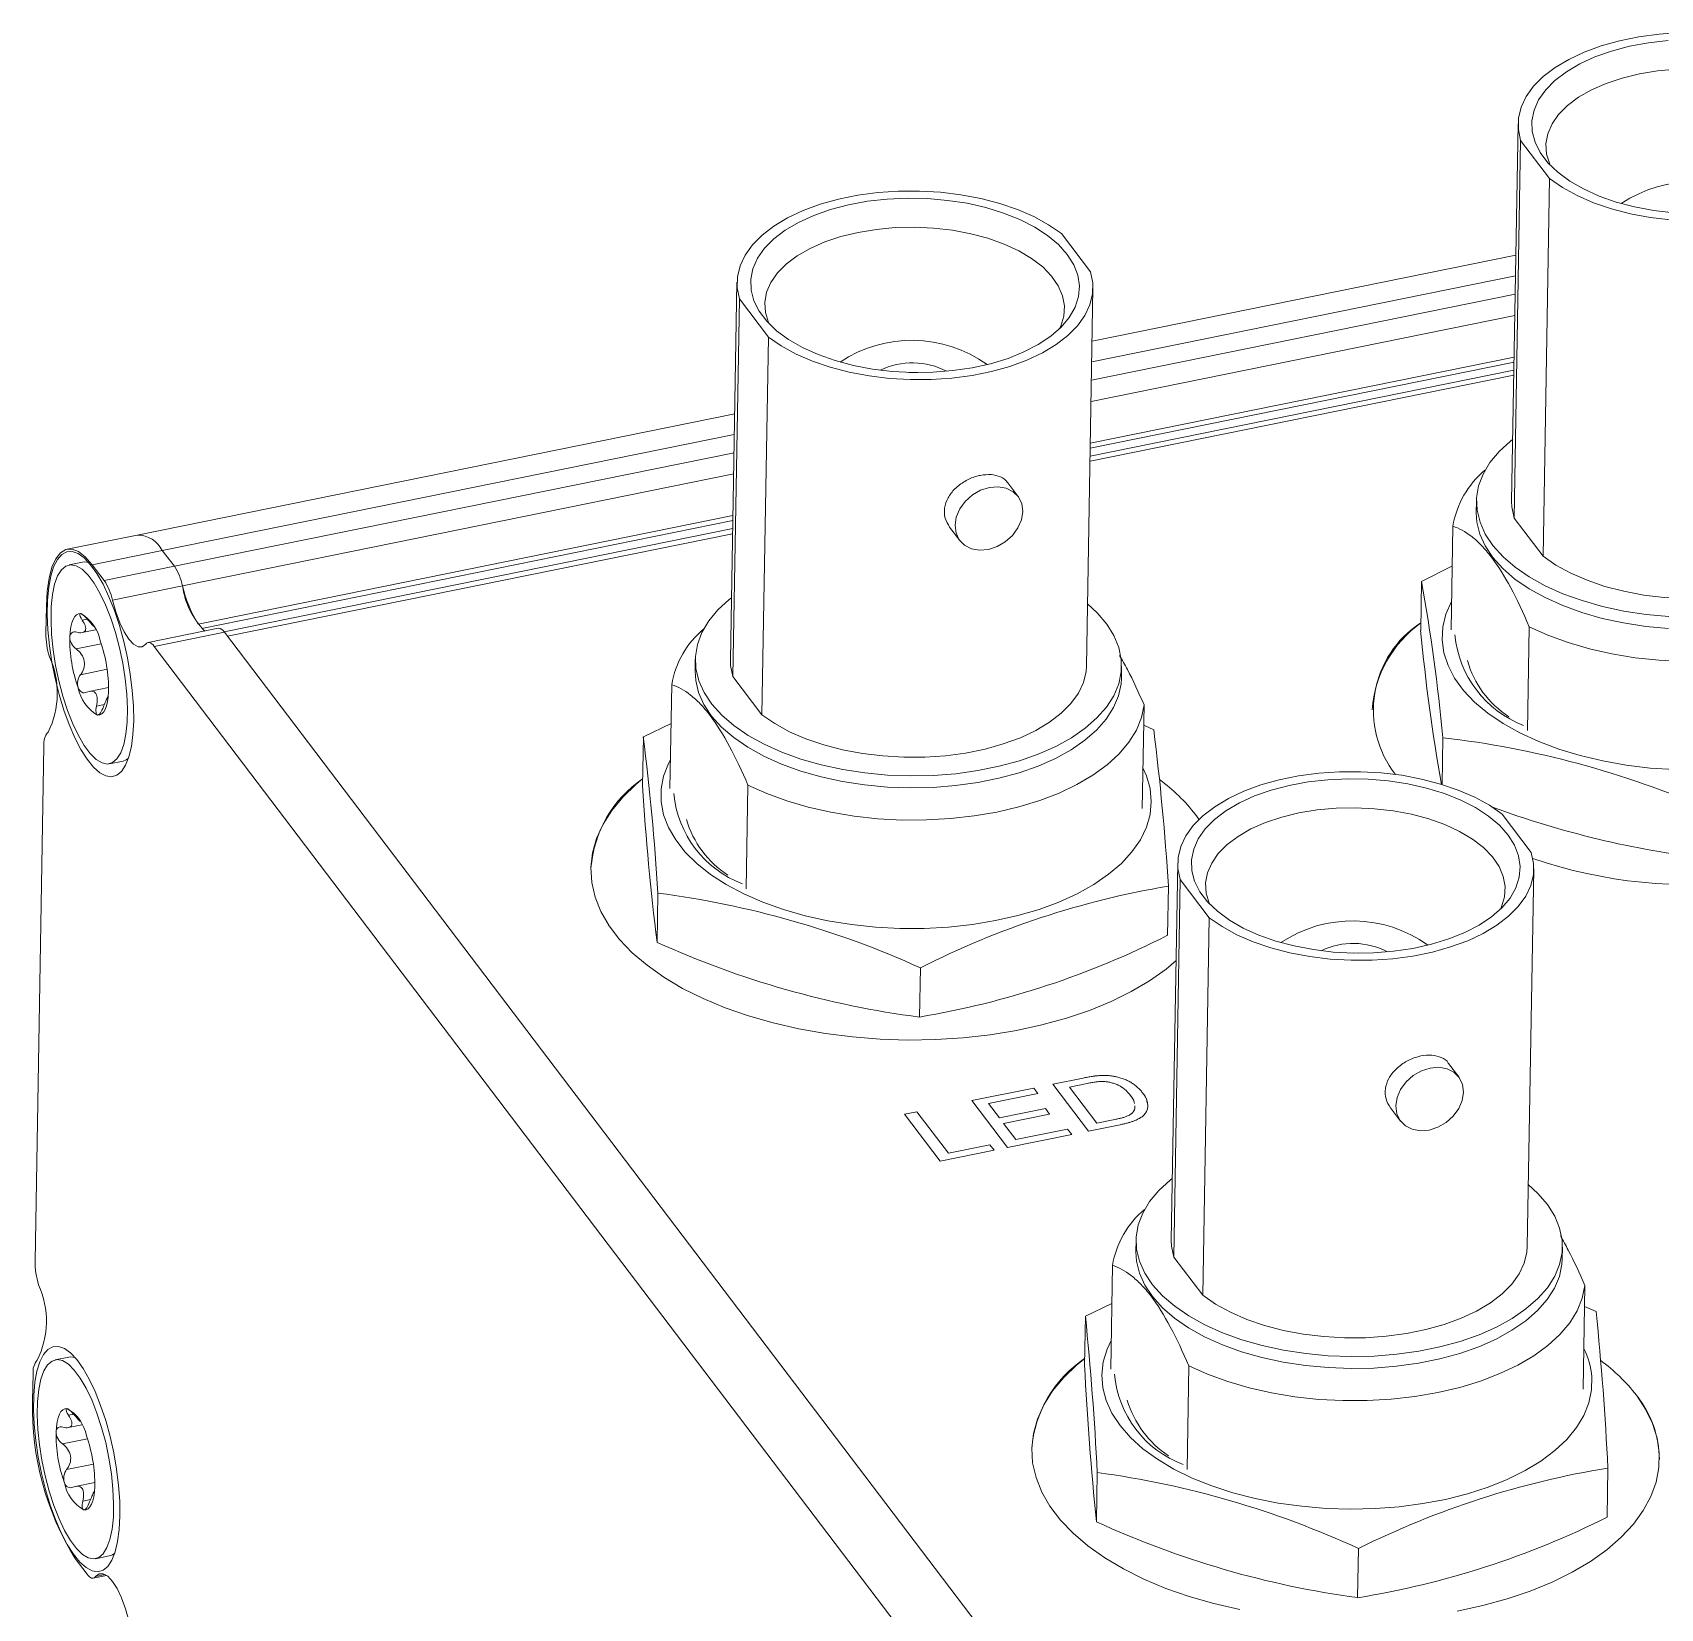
# Paper-space layout 'Sheet1' of a CAD drawing. Header units: millimetres. Extents: x 2 to 278, y 1 to 215.
# Drawn here: x 168.51 to 190.57, y 137.38 to 158.73 of the extents above; entities that cross this region are included whole.
import ezdxf

# ---------------------------------------------------------------- set-up
doc = ezdxf.new("R2010")
doc.units = ezdxf.units.MM

psp = doc.layouts.new('Sheet1')

# ---------------------------------------------------------------- linework, layer by layer
at = {"color": 7, "linetype": 'Continuous', "lineweight": 18}
for p, q in [((188.646, 157.497), (188.558, 152.381)), ((188.591, 152.155), (188.68, 157.271)), ((188.68, 157.271), (189.073, 156.754)), ((189.073, 156.754), (188.984, 151.638)), ((182.849, 155.491), (182.456, 156.009)), ((188.615, 155.715), (182.871, 154.549)), ((178.058, 155.349), (177.969, 150.233)), ((178.003, 150.008), (178.092, 155.124)), ((178.092, 155.124), (178.485, 154.606)), ((182.795, 150.15), (182.883, 155.266)), ((178.485, 154.606), (178.396, 149.49)), ((188.59, 154.268), (182.846, 153.103)), ((182.847, 153.17), (188.591, 154.335)), ((180.389, 154.128), (180.511, 154.126)), ((188.588, 154.158), (182.844, 152.993)), ((178.027, 153.567), (169.93, 151.925)), ((181.866, 152.449), (181.728, 152.631)), ((188.081, 152.389), (188.079, 152.227)), ((170.755, 150.718), (178.003, 152.188)), ((178.002, 152.12), (170.803, 150.66)), ((180.939, 152.032), (181.077, 151.85)), ((187.737, 150.639), (187.762, 152.045)), ((188.591, 152.155), (188.984, 151.638)), ((169.93, 151.925), (168.98, 151.732)), ((178, 152.011), (171.107, 150.613)), ((169.319, 151.523), (170.269, 151.716)), ((170.269, 151.716), (170.432, 151.501)), ((169.189, 151.558), (169.004, 151.52)), ((169.482, 151.308), (169.319, 151.523)), ((169.482, 151.308), (170.432, 151.501)), ((170.543, 151.237), (169.592, 151.044)), ((187.337, 151.296), (187.325, 150.63)), ((168.698, 150.963), (168.691, 150.595)), ((169.181, 150.603), (169.364, 150.64)), ((171.026, 150.661), (170.075, 150.468)), ((171.11, 150.609), (170.159, 150.416)), ((183.768, 133.943), (171.11, 150.609)), ((188.796, 150.683), (188.771, 149.277)), ((182.817, 133.751), (170.159, 150.416)), ((177.493, 150.242), (177.49, 150.08)), ((183.268, 149.98), (183.271, 150.142)), ((169.541, 149.859), (169.276, 149.806)), ((177.149, 148.492), (177.173, 149.897)), ((178.003, 150.008), (178.396, 149.49)), ((183.551, 148.219), (183.576, 149.624)), ((186.667, 149.559), (186.667, 149.558)), ((176.789, 149.191), (176.777, 148.525)), ((177.164, 149.371), (176.789, 149.191)), ((183.708, 149.287), (183.571, 149.347)), ((187.625, 149.179), (187.614, 148.545)), ((168.665, 149.069), (168.544, 142.087)), ((169.551, 148.825), (169.736, 148.863)), ((178.207, 148.536), (178.183, 147.13)), ((184.32, 148.073), (184.274, 148.137)), ((184.32, 148.073), (184.274, 148.137)), ((188.824, 147.625), (188.431, 148.143)), ((176.079, 147.411), (176.079, 147.411)), ((184.032, 147.483), (183.944, 142.367)), ((188.769, 142.284), (188.858, 147.4)), ((183.978, 142.142), (184.066, 147.257)), ((184.066, 147.257), (184.459, 146.74)), ((176.986, 147.072), (176.975, 146.406)), ((183.905, 147.168), (183.894, 146.501)), ((184.459, 146.74), (184.371, 141.624)), ((186.364, 146.262), (186.485, 146.26)), ((180.545, 146.06), (180.533, 145.394)), ((187.841, 144.583), (187.703, 144.765)), ((182.341, 144.485), (182.748, 144.567)), ((182.341, 144.485), (182.748, 144.567)), ((182.748, 144.567), (182.748, 144.567)), ((182.965, 144.601), (182.965, 144.601)), ((183.172, 144.59), (183.172, 144.59)), ((181.243, 144.262), (182.082, 144.432)), ((181.243, 144.262), (182.082, 144.432)), ((182.137, 144.359), (181.466, 144.223)), ((182.082, 144.432), (182.137, 144.359)), ((182.082, 144.432), (182.137, 144.359)), ((182.082, 144.432), (182.082, 144.432)), ((182.824, 143.849), (182.341, 144.485)), ((182.806, 144.494), (182.564, 144.446)), ((182.564, 144.446), (182.936, 143.956)), ((182.564, 144.445), (182.564, 144.446)), ((182.564, 144.445), (182.936, 143.956)), ((183.556, 144.368), (183.556, 144.368)), ((180.328, 144.077), (180.495, 144.111)), ((180.328, 144.077), (180.495, 144.111)), ((180.495, 144.111), (180.923, 143.548)), ((180.495, 144.111), (180.923, 143.548)), ((180.495, 144.111), (180.495, 144.111)), ((181.726, 143.626), (181.243, 144.262)), ((181.466, 144.223), (181.615, 144.027)), ((181.466, 144.223), (181.615, 144.027)), ((181.466, 144.223), (181.466, 144.223)), ((181.615, 144.027), (182.24, 144.154)), ((181.615, 144.027), (182.24, 144.154)), ((182.24, 144.154), (182.296, 144.08)), ((182.24, 144.154), (182.296, 144.08)), ((182.24, 144.154), (182.24, 144.154)), ((183.428, 144.108), (183.428, 144.108)), ((186.914, 144.166), (187.052, 143.984)), ((180.811, 143.44), (180.328, 144.077)), ((181.615, 144.027), (181.615, 144.027)), ((182.296, 144.08), (181.671, 143.954)), ((181.671, 143.954), (181.838, 143.733)), ((181.671, 143.953), (181.671, 143.954)), ((181.671, 143.953), (181.838, 143.733)), ((181.838, 143.733), (182.54, 143.876)), ((181.838, 143.733), (182.54, 143.876)), ((182.54, 143.876), (182.595, 143.802)), ((182.54, 143.876), (182.595, 143.802)), ((182.54, 143.876), (182.54, 143.876)), ((183.25, 143.935), (182.824, 143.849)), ((182.936, 143.956), (183.181, 144.006)), ((182.936, 143.956), (183.181, 144.006)), ((182.936, 143.956), (182.936, 143.956)), ((183.181, 144.006), (183.181, 144.006)), ((180.923, 143.548), (181.487, 143.662)), ((180.923, 143.548), (181.487, 143.662)), ((181.487, 143.662), (181.543, 143.589)), ((181.487, 143.662), (181.543, 143.589)), ((181.487, 143.662), (181.487, 143.662)), ((182.595, 143.802), (181.726, 143.626)), ((181.838, 143.733), (181.838, 143.733)), ((181.543, 143.589), (180.811, 143.44)), ((180.923, 143.548), (180.923, 143.548)), ((183.468, 142.375), (183.465, 142.214)), ((183.978, 142.142), (184.371, 141.624)), ((189.243, 142.114), (189.245, 142.275)), ((183.124, 140.625), (183.148, 142.031)), ((189.526, 140.353), (189.55, 141.758)), ((183.139, 141.512), (182.781, 141.343)), ((189.703, 141.403), (189.545, 141.473)), ((182.781, 141.343), (182.769, 140.677)), ((169.003, 140.788), (168.818, 140.75)), ((168.518, 140.561), (168.511, 140.193)), ((184.182, 140.669), (184.158, 139.264)), ((168.995, 139.832), (169.178, 139.87)), ((182.053, 139.545), (182.053, 139.545)), ((189.863, 139.284), (189.851, 138.618)), ((190.561, 139.398), (190.561, 139.398)), ((169.355, 139.089), (169.089, 139.036)), ((182.941, 139.223), (182.929, 138.557)), ((186.482, 138.194), (186.47, 137.528)), ((169.086, 138.06), (169.249, 137.845)), ((169.364, 138.055), (169.55, 138.093)), ((169.333, 137.793), (169.513, 137.83))]:
    psp.add_line(p, q, dxfattribs=at)
at = {"color": 8, "linetype": 'Continuous', "lineweight": 18}
for p, q in [((182.866, 154.27), (188.611, 155.435)), ((182.862, 154.021), (188.606, 155.186)), ((188.601, 154.899), (182.857, 153.734)), ((188.587, 154.089), (182.843, 152.924)), ((170.269, 151.716), (178.022, 153.288)), ((170.432, 151.501), (178.018, 153.039)), ((178.013, 152.752), (170.543, 151.237)), ((177.999, 151.942), (171.152, 150.553)), ((169.254, 150.784), (169.184, 150.77)), ((169.44, 150.451), (169.101, 150.382)), ((169.521, 150.106), (169.159, 150.032)), ((169.483, 149.629), (169.377, 149.607)), ((169.068, 140.014), (168.998, 139.999)), ((169.254, 139.68), (168.914, 139.611)), ((169.335, 139.336), (168.972, 139.262)), ((169.297, 138.859), (169.191, 138.837)), ((169.363, 137.813), (169.496, 137.84))]:
    psp.add_line(p, q, dxfattribs=at)
at = {"color": 7, "linetype": 'Continuous', "lineweight": 18, "flags": 128}
for points in [[(188.68, 157.271), (188.649, 157.421), (188.652, 157.571), (188.687, 157.72), (188.756, 157.865), (188.856, 158.004), (188.987, 158.136), (189.146, 158.258), (189.332, 158.369), (189.542, 158.468), (189.772, 158.552), (190.021, 158.622), (190.284, 158.675), (190.557, 158.711), (190.838, 158.731), (191.121, 158.732), (191.404, 158.716), (191.682, 158.682), (191.951, 158.632), (192.208, 158.565), (192.449, 158.482), (192.671, 158.386), (192.87, 158.277), (193.045, 158.156)], [(190.681, 158.623), (190.414, 158.593), (190.157, 158.546), (189.913, 158.482), (189.687, 158.402), (189.482, 158.309), (189.3, 158.202), (189.145, 158.084), (189.019, 157.956), (188.924, 157.821), (188.862, 157.68), (188.832, 157.536), (188.837, 157.391), (188.875, 157.246), (188.946, 157.105), (189.05, 156.969), (189.183, 156.84), (189.346, 156.721), (189.534, 156.613), (189.745, 156.517), (189.976, 156.436), (190.224, 156.37), (190.484, 156.321), (190.753, 156.289)], [(193.02, 156.869), (193.035, 156.903), (193.076, 157.038), (193.084, 157.176), (193.059, 157.314), (193.001, 157.449), (192.911, 157.58), (192.79, 157.703), (192.641, 157.818), (192.466, 157.922), (192.267, 158.014), (192.049, 158.092), (191.814, 158.155), (191.567, 158.201), (191.311, 158.23), (191.051, 158.242), (190.792, 158.236), (190.536, 158.213), (190.289, 158.173)], [(190.289, 158.173), (190.055, 158.115), (189.837, 158.043), (189.639, 157.956), (189.464, 157.856), (189.315, 157.744), (189.195, 157.623), (189.105, 157.495), (189.048, 157.361), (189.023, 157.224), (189.032, 157.086), (189.074, 156.95), (189.079, 156.937)], [(193.438, 157.639), (193.469, 157.489), (193.466, 157.339), (193.43, 157.19), (193.362, 157.045), (193.262, 156.906), (193.131, 156.774), (192.971, 156.652), (192.786, 156.54), (192.576, 156.442), (192.345, 156.357), (192.097, 156.288), (191.834, 156.235), (191.56, 156.198), (191.28, 156.179), (190.997, 156.178), (190.714, 156.194), (190.436, 156.228), (190.167, 156.278), (189.91, 156.345), (189.669, 156.427), (189.447, 156.524), (189.247, 156.633), (189.073, 156.754)], [(178.092, 155.124), (178.061, 155.273), (178.063, 155.424), (178.099, 155.572), (178.167, 155.717), (178.268, 155.857), (178.399, 155.988), (178.558, 156.111), (178.744, 156.222), (178.953, 156.32), (179.184, 156.405), (179.433, 156.474), (179.695, 156.528), (179.969, 156.564), (180.249, 156.583), (180.533, 156.585), (180.815, 156.568), (181.093, 156.535), (181.363, 156.484), (181.619, 156.417), (181.86, 156.335), (182.082, 156.239), (182.282, 156.129), (182.456, 156.009)], [(182.535, 155.726), (182.417, 155.859), (182.268, 155.983), (182.093, 156.097), (181.893, 156.199), (181.671, 156.287), (181.431, 156.361), (181.177, 156.419), (180.912, 156.459), (180.64, 156.483), (180.366, 156.488), (180.093, 156.476), (179.826, 156.446), (179.569, 156.398), (179.325, 156.335), (179.099, 156.255), (178.893, 156.161), (178.712, 156.055), (178.557, 155.936), (178.431, 155.809), (178.336, 155.674), (178.273, 155.533), (178.244, 155.389), (178.249, 155.243), (178.287, 155.099), (178.358, 154.957), (178.461, 154.822), (178.595, 154.693), (178.757, 154.574), (178.945, 154.465), (179.157, 154.37), (179.388, 154.289), (179.635, 154.223), (179.896, 154.174), (180.165, 154.142), (180.438, 154.127), (180.712, 154.131), (180.983, 154.152), (181.245, 154.191), (181.496, 154.246), (181.732, 154.318), (181.948, 154.405), (182.142, 154.505), (182.31, 154.618), (182.451, 154.741), (182.561, 154.873), (182.64, 155.011), (182.686, 155.154), (182.699, 155.299), (182.677, 155.444), (182.623, 155.587), (182.535, 155.726)], [(179.701, 156.025), (179.466, 155.968), (179.248, 155.895), (179.05, 155.808), (178.875, 155.708), (178.727, 155.597), (178.607, 155.476), (178.517, 155.348), (178.459, 155.214), (178.435, 155.077), (178.443, 154.939), (178.485, 154.802), (178.491, 154.79)], [(182.431, 154.722), (182.447, 154.755), (182.488, 154.891), (182.496, 155.029), (182.471, 155.166), (182.413, 155.302), (182.322, 155.432), (182.202, 155.556), (182.052, 155.671), (181.877, 155.775), (181.679, 155.867), (181.46, 155.945), (181.226, 156.007), (180.978, 156.054), (180.723, 156.083), (180.463, 156.095), (180.203, 156.089), (179.948, 156.066), (179.701, 156.025)], [(182.849, 155.491), (182.88, 155.342), (182.878, 155.191), (182.842, 155.043), (182.774, 154.898), (182.673, 154.758), (182.542, 154.627), (182.383, 154.504), (182.197, 154.393), (181.988, 154.295), (181.757, 154.21), (181.508, 154.141), (181.246, 154.087), (180.972, 154.051), (180.692, 154.032), (180.408, 154.03), (180.126, 154.047), (179.848, 154.08), (179.579, 154.131), (179.322, 154.198), (179.081, 154.28), (178.859, 154.376), (178.659, 154.486), (178.485, 154.606)], [(190.687, 150.819), (190.38, 150.848), (190.079, 150.894), (189.789, 150.957), (189.513, 151.036), (189.253, 151.129), (189.014, 151.237), (188.797, 151.358), (188.605, 151.49), (188.441, 151.631), (188.305, 151.781), (188.201, 151.938), (188.129, 152.099), (188.089, 152.262), (188.083, 152.427), (188.11, 152.591), (188.171, 152.751), (188.263, 152.907), (188.387, 153.057), (188.541, 153.198), (188.572, 153.222)], [(181.479, 152.57), (181.598, 152.579), (181.707, 152.56), (181.801, 152.512), (181.873, 152.44), (181.917, 152.348), (181.931, 152.243), (181.913, 152.131), (181.866, 152.02), (181.791, 151.918), (181.695, 151.832), (181.584, 151.768), (181.465, 151.73), (181.346, 151.72), (181.236, 151.739), (181.142, 151.787), (181.071, 151.859), (181.027, 151.951), (181.013, 152.057), (181.03, 152.168), (181.078, 152.279), (181.152, 152.381), (181.249, 152.467), (181.36, 152.531), (181.479, 152.57)], [(188.558, 152.381), (188.561, 152.305), (188.591, 152.155)], [(188.984, 151.638), (189.159, 151.517), (189.358, 151.408), (189.58, 151.311), (189.821, 151.229), (190.078, 151.162), (190.348, 151.112), (190.625, 151.078), (190.908, 151.062), (191.192, 151.063), (191.472, 151.082), (191.745, 151.119), (192.008, 151.172), (192.257, 151.241), (192.487, 151.326), (192.697, 151.425), (192.883, 151.536), (193.042, 151.658), (193.173, 151.79), (193.273, 151.929), (193.342, 152.074), (193.378, 152.223), (193.383, 152.297)], [(190.684, 150.658), (190.377, 150.686), (190.076, 150.733), (189.786, 150.795), (189.51, 150.874), (189.251, 150.968), (189.011, 151.076), (188.794, 151.196), (188.602, 151.328), (188.438, 151.47), (188.303, 151.62), (188.198, 151.776), (188.126, 151.937), (188.086, 152.101), (188.079, 152.227)], [(169.319, 151.523), (169.225, 151.629), (169.133, 151.7), (169.045, 151.733), (168.963, 151.728), (168.889, 151.685), (168.826, 151.604), (168.773, 151.489), (168.734, 151.341), (168.709, 151.164), (168.698, 150.963)], [(169.881, 149.406), (169.871, 149.222), (169.849, 149.058), (169.816, 148.918), (169.771, 148.806), (169.716, 148.722), (169.652, 148.669), (169.581, 148.649), (169.503, 148.661), (169.421, 148.705), (169.337, 148.781), (169.251, 148.886), (169.166, 149.019), (169.085, 149.177), (169.007, 149.356), (168.936, 149.552), (168.872, 149.762), (168.818, 149.98), (168.773, 150.203), (168.74, 150.425), (168.719, 150.642), (168.71, 150.849), (168.713, 151.042), (168.729, 151.216), (168.757, 151.368), (168.796, 151.494), (168.846, 151.593), (168.905, 151.661), (168.973, 151.698), (169.048, 151.702), (169.128, 151.674), (169.211, 151.614), (169.297, 151.523), (169.382, 151.404), (169.465, 151.258), (169.545, 151.089), (169.62, 150.901), (169.687, 150.697), (169.747, 150.483), (169.796, 150.262), (169.835, 150.038), (169.862, 149.818), (169.878, 149.606), (169.881, 149.406)], [(194.164, 151.772), (194.129, 151.599), (194.06, 151.43), (193.959, 151.265), (193.826, 151.108), (193.663, 150.958), (193.472, 150.819), (193.254, 150.691), (193.013, 150.576), (192.749, 150.475), (192.467, 150.389), (192.17, 150.319), (191.859, 150.266), (191.539, 150.23), (191.213, 150.211), (190.885, 150.211), (190.557, 150.228), (190.234, 150.263), (189.918, 150.315), (189.613, 150.384), (189.322, 150.469), (189.049, 150.569), (188.796, 150.683)], [(168.85, 151.37), (168.809, 151.257), (168.78, 151.118), (168.764, 150.955), (168.76, 150.774), (168.768, 150.577), (168.79, 150.37), (168.823, 150.159), (168.867, 149.948), (168.922, 149.742), (168.985, 149.547), (169.056, 149.368), (169.132, 149.208), (169.211, 149.072), (169.292, 148.963), (169.373, 148.884), (169.452, 148.837), (169.526, 148.822), (169.594, 148.841), (169.654, 148.893), (169.705, 148.976), (169.745, 149.088), (169.774, 149.228), (169.791, 149.39), (169.795, 149.572), (169.786, 149.769), (169.765, 149.975), (169.732, 150.187), (169.687, 150.398), (169.633, 150.603), (169.57, 150.798), (169.499, 150.978), (169.423, 151.137), (169.344, 151.273), (169.262, 151.382), (169.182, 151.461), (169.103, 151.509), (169.029, 151.523), (168.961, 151.504), (168.901, 151.453), (168.85, 151.37)], [(169.272, 151.552), (169.214, 151.561), (169.189, 151.558)], [(187.752, 151.502), (187.749, 151.501), (187.337, 151.296)], [(169.592, 151.044), (169.637, 150.884), (169.691, 150.737), (169.751, 150.611), (169.814, 150.512), (169.878, 150.444), (169.94, 150.409), (169.996, 150.411), (170.045, 150.448)], [(182.809, 150.992), (182.94, 150.871), (183.07, 150.719), (183.168, 150.562), (183.234, 150.4), (183.267, 150.236), (183.267, 150.072), (183.233, 149.908), (183.166, 149.748), (183.067, 149.594), (182.937, 149.446), (182.778, 149.306), (182.59, 149.177), (182.378, 149.06), (182.142, 148.956), (181.885, 148.866), (181.612, 148.791), (181.324, 148.733), (181.025, 148.691), (180.719, 148.667), (180.409, 148.661), (180.098, 148.672), (179.791, 148.701), (179.491, 148.747), (179.201, 148.809), (178.925, 148.888), (178.665, 148.982), (178.426, 149.09), (178.209, 149.21), (178.017, 149.342), (177.852, 149.484), (177.717, 149.634), (177.613, 149.79), (177.54, 149.951), (177.501, 150.115), (177.495, 150.28), (177.522, 150.443), (177.582, 150.604), (177.675, 150.76), (177.799, 150.909), (177.953, 151.051), (177.984, 151.075)], [(187.744, 151.028), (187.742, 151.024), (187.667, 150.854), (187.625, 150.68), (187.616, 150.505), (187.64, 150.329), (187.696, 150.156), (187.785, 149.986), (187.906, 149.82), (188.056, 149.662), (188.235, 149.512), (188.441, 149.372), (188.671, 149.243), (188.925, 149.127), (189.198, 149.024), (189.488, 148.936), (189.793, 148.864), (190.11, 148.808), (190.434, 148.768), (190.764, 148.746)], [(169.163, 150.86), (169.133, 150.858), (169.106, 150.844), (169.081, 150.819), (169.06, 150.782), (169.042, 150.735), (169.029, 150.679), (169.019, 150.614), (169.014, 150.541)], [(170.159, 150.416), (170.143, 150.435), (170.127, 150.45), (170.112, 150.461), (170.097, 150.467), (170.082, 150.469), (170.069, 150.466), (170.056, 150.459), (170.045, 150.448)], [(183.268, 149.98), (183.264, 149.91), (183.23, 149.747), (183.163, 149.587), (183.064, 149.432), (182.934, 149.284), (182.775, 149.145), (182.588, 149.016), (182.375, 148.898), (182.139, 148.794), (181.883, 148.704), (181.609, 148.63), (181.321, 148.571), (181.022, 148.53), (180.716, 148.506), (180.406, 148.499), (180.096, 148.51), (179.788, 148.539), (179.488, 148.585), (179.198, 148.648), (178.922, 148.727), (178.662, 148.82), (178.423, 148.928), (178.206, 149.049), (178.014, 149.181), (177.849, 149.322), (177.714, 149.472), (177.61, 149.629), (177.538, 149.79), (177.498, 149.953), (177.49, 150.08)], [(177.969, 150.233), (177.972, 150.157), (178.003, 150.008)], [(178.396, 149.49), (178.571, 149.37), (178.77, 149.26), (178.992, 149.164), (179.233, 149.082), (179.49, 149.015), (179.759, 148.964), (180.037, 148.931), (180.32, 148.914), (180.603, 148.916), (180.884, 148.935), (181.157, 148.971), (181.42, 149.025), (181.668, 149.094), (181.899, 149.179), (182.109, 149.277), (182.295, 149.389), (182.454, 149.511), (182.585, 149.643), (182.685, 149.782), (182.754, 149.927), (182.789, 150.076), (182.795, 150.15)], [(169.392, 149.486), (169.422, 149.488), (169.449, 149.502), (169.474, 149.527), (169.495, 149.563), (169.513, 149.61), (169.526, 149.667), (169.535, 149.732), (169.54, 149.804)], [(183.576, 149.624), (183.54, 149.452), (183.472, 149.282), (183.37, 149.118), (183.237, 148.96), (183.075, 148.811), (182.883, 148.672), (182.666, 148.544), (182.424, 148.429), (182.161, 148.328), (181.879, 148.242), (181.581, 148.172), (181.271, 148.119), (180.951, 148.082), (180.625, 148.064), (180.297, 148.063), (179.969, 148.081), (179.645, 148.116), (179.33, 148.168), (179.025, 148.237), (178.734, 148.322), (178.461, 148.422), (178.207, 148.536)], [(169.736, 148.863), (169.779, 148.879), (169.81, 148.9)], [(177.156, 148.881), (177.13, 148.831), (177.064, 148.659), (177.031, 148.485), (177.031, 148.31), (177.064, 148.134), (177.129, 147.962), (177.227, 147.793), (177.355, 147.629), (177.514, 147.473), (177.7, 147.326), (177.913, 147.188), (178.15, 147.063), (178.409, 146.95), (178.687, 146.851), (178.982, 146.767), (179.29, 146.699), (179.609, 146.648), (179.936, 146.613), (180.266, 146.596), (180.597, 146.596), (180.926, 146.614), (181.249, 146.649), (181.563, 146.701), (181.865, 146.769), (182.152, 146.853), (182.421, 146.952), (182.67, 147.065), (182.895, 147.191), (183.095, 147.328), (183.268, 147.476), (183.412, 147.632), (183.526, 147.796), (183.607, 147.965), (183.657, 148.138), (183.674, 148.313), (183.657, 148.489), (183.608, 148.663), (183.561, 148.77)], [(184.066, 147.257), (184.035, 147.407), (184.038, 147.557), (184.074, 147.706), (184.142, 147.851), (184.242, 147.99), (184.373, 148.122), (184.533, 148.244), (184.718, 148.356), (184.928, 148.454), (185.159, 148.539), (185.407, 148.608), (185.67, 148.662), (185.943, 148.698), (186.224, 148.717), (186.507, 148.718), (186.79, 148.702), (187.068, 148.669), (187.337, 148.618), (187.594, 148.551), (187.835, 148.469), (188.057, 148.372), (188.256, 148.263), (188.431, 148.143)], [(176.779, 148.621), (176.691, 148.548), (176.511, 148.375), (176.361, 148.194), (176.242, 148.007), (176.155, 147.814), (176.1, 147.617), (176.079, 147.418), (176.091, 147.219), (176.136, 147.02), (176.214, 146.824), (176.324, 146.632), (176.466, 146.446), (176.638, 146.266), (176.839, 146.095), (177.067, 145.934), (177.321, 145.783), (177.598, 145.645), (177.897, 145.52), (178.214, 145.409), (178.549, 145.314), (178.897, 145.234), (179.257, 145.17), (179.625, 145.124), (179.998, 145.095), (180.374, 145.083), (180.75, 145.089), (181.123, 145.113), (181.489, 145.154), (181.846, 145.212), (182.192, 145.287), (182.523, 145.378), (182.836, 145.484), (183.13, 145.605), (183.403, 145.739), (183.651, 145.886), (183.873, 146.044), (184.01, 146.158)], [(188.51, 147.86), (188.391, 147.993), (188.243, 148.117), (188.067, 148.231), (187.867, 148.333), (187.646, 148.421), (187.406, 148.495), (187.151, 148.552), (186.886, 148.593), (186.615, 148.617), (186.34, 148.622), (186.067, 148.61), (185.8, 148.58), (185.543, 148.532), (185.299, 148.468), (185.073, 148.389), (184.868, 148.295), (184.686, 148.188), (184.531, 148.07), (184.406, 147.943), (184.311, 147.807), (184.248, 147.667), (184.219, 147.522), (184.223, 147.377), (184.261, 147.233), (184.333, 147.091), (184.436, 146.955), (184.57, 146.827), (184.732, 146.707), (184.92, 146.599), (185.131, 146.504), (185.362, 146.423), (185.61, 146.357), (185.87, 146.308), (186.139, 146.275), (186.413, 146.261), (186.687, 146.264), (186.957, 146.286), (187.22, 146.324), (187.471, 146.38), (187.706, 146.452), (187.922, 146.539), (188.116, 146.639), (188.285, 146.752), (188.425, 146.875), (188.536, 147.007), (188.615, 147.145), (188.661, 147.288), (188.673, 147.433), (188.652, 147.578), (188.597, 147.721), (188.51, 147.86)], [(185.675, 148.159), (185.441, 148.102), (185.223, 148.029), (185.025, 147.942), (184.85, 147.842), (184.701, 147.731), (184.581, 147.61), (184.492, 147.481), (184.434, 147.348), (184.409, 147.211), (184.418, 147.073), (184.46, 146.936), (184.465, 146.924)], [(188.406, 146.856), (188.421, 146.889), (188.463, 147.025), (188.471, 147.163), (188.445, 147.3), (188.387, 147.435), (188.297, 147.566), (188.176, 147.69), (188.027, 147.805), (187.852, 147.909), (187.653, 148.001), (187.435, 148.078), (187.2, 148.141), (186.953, 148.187), (186.697, 148.217), (186.438, 148.229), (186.178, 148.223), (185.922, 148.2), (185.675, 148.159)], [(188.824, 147.625), (188.855, 147.475), (188.852, 147.325), (188.817, 147.177), (188.748, 147.032), (188.648, 146.892), (188.517, 146.76), (188.358, 146.638), (188.172, 146.527), (187.962, 146.428), (187.731, 146.344), (187.483, 146.274), (187.22, 146.221), (186.947, 146.185), (186.666, 146.166), (186.383, 146.164), (186.1, 146.18), (185.822, 146.214), (185.553, 146.265), (185.296, 146.331), (185.055, 146.414), (184.833, 146.51), (184.634, 146.619), (184.459, 146.74)], [(187.454, 144.703), (187.572, 144.713), (187.682, 144.694), (187.776, 144.646), (187.847, 144.574), (187.891, 144.482), (187.905, 144.376), (187.888, 144.265), (187.84, 144.154), (187.766, 144.052), (187.669, 143.966), (187.558, 143.902), (187.439, 143.863), (187.321, 143.854), (187.211, 143.873), (187.117, 143.921), (187.045, 143.993), (187.001, 144.085), (186.988, 144.19), (187.005, 144.302), (187.053, 144.413), (187.127, 144.515), (187.223, 144.601), (187.335, 144.665), (187.454, 144.703)], [(188.784, 143.125), (188.915, 143.005), (189.044, 142.853), (189.143, 142.696), (189.208, 142.534), (189.241, 142.37), (189.241, 142.205), (189.207, 142.042), (189.141, 141.882), (189.042, 141.727), (188.912, 141.579), (188.752, 141.44), (188.565, 141.311), (188.352, 141.194), (188.116, 141.09), (187.86, 141), (187.586, 140.925), (187.298, 140.867), (187, 140.825), (186.693, 140.801), (186.383, 140.795), (186.073, 140.806), (185.766, 140.834), (185.465, 140.88), (185.175, 140.943), (184.899, 141.022), (184.64, 141.116), (184.4, 141.224), (184.183, 141.344), (183.991, 141.476), (183.827, 141.618), (183.692, 141.768), (183.587, 141.924), (183.515, 142.085), (183.475, 142.249), (183.469, 142.413), (183.497, 142.577), (183.557, 142.738), (183.65, 142.894), (183.774, 143.043), (183.928, 143.184), (183.958, 143.209)], [(183.944, 142.367), (183.947, 142.291), (183.978, 142.142)], [(189.243, 142.114), (189.238, 142.044), (189.205, 141.881), (189.138, 141.721), (189.039, 141.566), (188.909, 141.418), (188.749, 141.279), (188.562, 141.15), (188.349, 141.032), (188.113, 140.928), (187.857, 140.838), (187.583, 140.764), (187.296, 140.705), (186.997, 140.664), (186.691, 140.639), (186.381, 140.633), (186.07, 140.644), (185.763, 140.673), (185.463, 140.719), (185.173, 140.782), (184.896, 140.86), (184.637, 140.954), (184.397, 141.062), (184.18, 141.183), (183.988, 141.314), (183.824, 141.456), (183.689, 141.606), (183.584, 141.762), (183.512, 141.923), (183.473, 142.087), (183.465, 142.214)], [(184.371, 141.624), (184.545, 141.504), (184.745, 141.394), (184.967, 141.298), (185.208, 141.216), (185.465, 141.149), (185.734, 141.098), (186.012, 141.065), (186.294, 141.048), (186.578, 141.05), (186.858, 141.069), (187.132, 141.105), (187.394, 141.159), (187.643, 141.228), (187.874, 141.313), (188.083, 141.411), (188.269, 141.522), (188.429, 141.645), (188.559, 141.776), (188.66, 141.916), (188.728, 142.061), (188.764, 142.209), (188.769, 142.284)], [(189.55, 141.758), (189.515, 141.586), (189.446, 141.416), (189.345, 141.252), (189.212, 141.094), (189.049, 140.945), (188.858, 140.806), (188.64, 140.678), (188.399, 140.563), (188.136, 140.462), (187.854, 140.376), (187.556, 140.306), (187.246, 140.252), (186.926, 140.216), (186.6, 140.198), (186.271, 140.197), (185.943, 140.214), (185.62, 140.249), (185.304, 140.302), (184.999, 140.37), (184.709, 140.455), (184.435, 140.555), (184.182, 140.669)], [(183.13, 141.014), (183.074, 140.895), (183.021, 140.723), (183.001, 140.548), (183.015, 140.372), (183.061, 140.198), (183.139, 140.026), (183.25, 139.859), (183.391, 139.699), (183.561, 139.546), (183.758, 139.402), (183.981, 139.27), (184.227, 139.149), (184.494, 139.042), (184.78, 138.949), (185.08, 138.872), (185.393, 138.81), (185.715, 138.766), (186.044, 138.738), (186.375, 138.728), (186.706, 138.735), (187.032, 138.76), (187.352, 138.802), (187.662, 138.86), (187.958, 138.935), (188.238, 139.025), (188.499, 139.13), (188.739, 139.249), (188.954, 139.379), (189.143, 139.521), (189.305, 139.672), (189.436, 139.832), (189.537, 139.998), (189.606, 140.169), (189.642, 140.343), (189.646, 140.518), (189.646, 140.518)], [(169.694, 138.635), (169.685, 138.452), (169.663, 138.288), (169.629, 138.148), (169.585, 138.035), (169.53, 137.952), (169.466, 137.899), (169.394, 137.879), (169.317, 137.891), (169.235, 137.935), (169.15, 138.011), (169.065, 138.116), (168.98, 138.249), (168.898, 138.407), (168.821, 138.585), (168.75, 138.782), (168.686, 138.992), (168.631, 139.21), (168.587, 139.433), (168.554, 139.655), (168.532, 139.872), (168.523, 140.079), (168.527, 140.271), (168.542, 140.446), (168.57, 140.598), (168.609, 140.724), (168.659, 140.823), (168.719, 140.891), (168.787, 140.928), (168.861, 140.932), (168.941, 140.904), (169.025, 140.844), (169.11, 140.753), (169.196, 140.633), (169.279, 140.488), (169.359, 140.319), (169.433, 140.131), (169.501, 139.927), (169.56, 139.713), (169.61, 139.491), (169.649, 139.268), (169.676, 139.048), (169.691, 138.836), (169.694, 138.635)], [(169.085, 140.782), (169.028, 140.791), (169.003, 140.788)], [(168.663, 140.6), (168.623, 140.487), (168.594, 140.348), (168.577, 140.185), (168.573, 140.004), (168.582, 139.807), (168.603, 139.6), (168.637, 139.389), (168.681, 139.178), (168.735, 138.972), (168.799, 138.777), (168.869, 138.598), (168.945, 138.438), (169.025, 138.302), (169.106, 138.193), (169.187, 138.114), (169.265, 138.067), (169.339, 138.052), (169.407, 138.071), (169.468, 138.123), (169.519, 138.206), (169.559, 138.318), (169.588, 138.458), (169.605, 138.62), (169.609, 138.802), (169.6, 138.998), (169.579, 139.205), (169.545, 139.416), (169.501, 139.628), (169.446, 139.833), (169.383, 140.028), (169.313, 140.208), (169.237, 140.367), (169.157, 140.503), (169.076, 140.612), (168.995, 140.691), (168.917, 140.739), (168.843, 140.753), (168.775, 140.734), (168.714, 140.683), (168.663, 140.6)], [(182.771, 140.768), (182.666, 140.682), (182.486, 140.509), (182.335, 140.328), (182.216, 140.14), (182.129, 139.948), (182.075, 139.751), (182.053, 139.552), (182.065, 139.353), (182.111, 139.154), (182.189, 138.958), (182.299, 138.766), (182.441, 138.58), (182.613, 138.4), (182.813, 138.229), (183.042, 138.068), (183.295, 137.917), (183.573, 137.779), (183.871, 137.654), (184.189, 137.543), (184.523, 137.447), (184.872, 137.367)], [(187.821, 137.346), (188.166, 137.421), (188.497, 137.512), (188.811, 137.618), (189.105, 137.739), (189.377, 137.873), (189.626, 138.02), (189.848, 138.178), (190.042, 138.346), (190.208, 138.523), (190.342, 138.708), (190.446, 138.898), (190.516, 139.093), (190.554, 139.291), (190.559, 139.49), (190.53, 139.69), (190.469, 139.887), (190.374, 140.081), (190.248, 140.271), (190.248, 140.271)], [(168.977, 140.09), (168.947, 140.088), (168.919, 140.074), (168.895, 140.048), (168.873, 140.012), (168.856, 139.965), (168.842, 139.909), (168.833, 139.844), (168.828, 139.771)], [(169.205, 138.716), (169.235, 138.718), (169.263, 138.732), (169.287, 138.757), (169.309, 138.793), (169.326, 138.84), (169.34, 138.896), (169.349, 138.962), (169.354, 139.034)], [(169.55, 138.093), (169.593, 138.109), (169.623, 138.13)], [(169.249, 137.845), (169.265, 137.826), (169.28, 137.811), (169.296, 137.801), (169.311, 137.794), (169.325, 137.792), (169.339, 137.795), (169.352, 137.802), (169.363, 137.813)], [(169.816, 137.217), (169.771, 137.378), (169.717, 137.524), (169.657, 137.65), (169.593, 137.749), (169.529, 137.818), (169.468, 137.852), (169.411, 137.851), (169.363, 137.813)]]:
    psp.add_lwpolyline(points, dxfattribs=at)
at = {"color": 7, "linetype": 'Continuous', "lineweight": 18}
for centre, radius, start, end in [((191.016, 154.961), 1.75, 54.2858, 123.7312), ((180.427, 152.813), 1.75, 54.2858, 123.7312), ((180.435, 153.255), 1.003, 62.3188, 115.6981), ((188.998, 151.838), 1.254, 129.7336, 170.4976), ((169.927, 151.541), 0.384, 27.0599, 89.4687), ((169.803, 151.083), 0.755, 11.7646, 33.5959), ((168.853, 150.89), 0.755, 11.7646, 33.5959), ((172.076, 151.562), 1.567, 191.9794, 212.5991), ((171.607, 151.381), 1.074, 187.7397, 224.8182), ((161.736, 146.734), 26.004, 5.3949, 10.1042), ((168.903, 150.396), 0.532, 10.3212, 60.6779), ((188.26, 149.439), 1.597, 125.7378, 175.7071), ((188.098, 149.551), 1.414, 123.0377, 217.981), ((169.798, 150.594), 1.107, 179.9329, 196.7781), ((170.977, 150.514), 1.963, 179.2149, 199.65), ((167.578, 149.831), 1.963, 359.2149, 19.65), ((171.025, 150.565), 0.0957, 27.1683, 89.3603), ((178.41, 149.69), 1.254, 129.7336, 170.4976), ((213.547, 153.114), 26.34, 185.4118, 189.985), ((189.244, 150.71), 1.462, 185.4793, 248.9559), ((167.664, 149.783), 1.182, 333.4362, 24.5808), ((189.241, 150.585), 1.333, 195.7105, 237.2708), ((169.652, 149.95), 0.532, 190.3212, 240.6779), ((168.897, 149.1), 0.234, 138.823, 187.6), ((141.462, 144.828), 35.595, 3.6154, 7.0415), ((148.381, 144.923), 35.595, 3.6154, 7.0415), ((186.17, 136.614), 12.649, 66.4518, 83.3963), ((177.689, 147.287), 1.615, 124.2872, 175.5815), ((212.301, 150.77), 35.595, 183.6154, 187.0415), ((182.315, 146.609), 2.484, 37.96, 53.7051), ((182.315, 146.609), 2.484, 37.9599, 53.7047), ((178.652, 148.56), 1.457, 185.3768, 249.0584), ((190.96, 153.67), 6.481, 250.9518, 304.1423), ((178.702, 148.475), 1.391, 196.958, 236.4106), ((192.635, 159.941), 12.479, 249.6088, 263.4525), ((175.382, 134.669), 12.507, 65.6206, 82.6309), ((185.847, 135.619), 11.711, 99.5446, 116.9225), ((186.402, 144.947), 1.75, 54.2858, 123.7312), ((182.137, 157.798), 12.507, 245.6206, 262.6309), ((178.591, 156.943), 11.711, 279.5446, 296.9225), ((186.41, 145.389), 1.003, 62.3188, 115.6981), ((184.385, 141.824), 1.254, 129.7336, 170.4976), ((169.651, 142.086), 1.107, 179.9329, 196.7781), ((167.516, 141.274), 1.182, 333.4362, 24.5808), ((140.765, 137.105), 42.229, 2.8758, 5.7599), ((147.687, 137.165), 42.229, 2.8758, 5.7599), ((188.601, 140.429), 1.048, 4.9013, 26.9495), ((168.75, 140.592), 0.234, 138.823, 187.6), ((183.67, 139.418), 1.622, 123.6815, 175.5288), ((224.945, 142.795), 42.229, 182.8758, 185.7599), ((184.608, 140.679), 1.437, 184.8816, 249.5536), ((188.292, 138.745), 2.481, 37.9545, 53.5821), ((188.292, 138.745), 2.481, 37.9544, 53.5818), ((172.383, 140.091), 3.873, 178.4968, 211.6361), ((184.682, 140.613), 1.398, 197.0614, 236.3072), ((189.159, 139.388), 1.402, 0.3951, 39.0174), ((168.716, 139.626), 0.532, 10.3212, 60.6779), ((170.791, 139.744), 1.963, 179.2149, 199.65), ((167.391, 139.061), 1.963, 359.2149, 19.65), ((191.745, 127.657), 11.778, 99.1962, 116.5435), ((169.466, 139.18), 0.532, 190.3212, 240.6779), ((181.275, 126.889), 12.446, 65.2716, 82.3098), ((184.588, 149.154), 11.778, 279.1962, 296.5435), ((188.136, 149.862), 12.446, 245.2716, 262.3098)]:
    psp.add_arc(centre, radius, start, end, dxfattribs=at)
for points, knots in [([(180.94, 152.033), (180.917, 152.071), (180.869, 152.149), (180.864, 152.29), (180.911, 152.43), (181.007, 152.556), (181.141, 152.657), (181.264, 152.712), (181.335, 152.729), (181.355, 152.733)], [0, 0, 0, 0, 0.151921, 0.309756, 0.465099, 0.62157, 0.781001, 0.940671, 1, 1, 1, 1]), ([(181.355, 152.733), (181.406, 152.74), (181.507, 152.753), (181.632, 152.715), (181.708, 152.672), (181.726, 152.632), (181.727, 152.63)], [0, 0, 0, 0, 0.326402, 0.652644, 0.983043, 1, 1, 1, 1]), ([(187.762, 152.045), (187.845, 152.016), (187.93, 151.971), (188.06, 151.87), (188.104, 151.83), (188.193, 151.738), (188.238, 151.685), (188.373, 151.509), (188.46, 151.368), (188.631, 151.05), (188.715, 150.871), (188.796, 150.683)], [0, 0, 0, 0, 0.25, 0.25, 0.375, 0.375, 0.5, 0.5, 0.75, 0.75, 1, 1, 1, 1]), ([(169.184, 150.77), (169.202, 150.743), (169.216, 150.717), (169.232, 150.67), (169.233, 150.649), (169.218, 150.617), (169.202, 150.607), (169.16, 150.599), (169.135, 150.601), (169.108, 150.608)], [0, 0, 0, 0, 0.25, 0.25, 0.5, 0.5, 0.75, 0.75, 1, 1, 1, 1]), ([(169.163, 150.86), (169.163, 150.86), (169.162, 150.86), (169.161, 150.859), (169.16, 150.858)], [0, 0, 0, 0, 0.023549, 1, 1, 1, 1]), ([(169.277, 150.758), (169.256, 150.784), (169.234, 150.808), (169.192, 150.846), (169.175, 150.858), (169.163, 150.86)], [0, 0, 0, 0, 0.5, 0.5, 1, 1, 1, 1]), ([(169.338, 150.685), (169.33, 150.695), (169.31, 150.718), (169.289, 150.743), (169.277, 150.758)], [0, 0, 0, 0, 0.399868, 1, 1, 1, 1]), ([(169.108, 150.608), (169.084, 150.614), (169.06, 150.613), (169.026, 150.59), (169.015, 150.569), (169.014, 150.541)], [0, 0, 0, 0, 0.5, 0.5, 1, 1, 1, 1]), ([(169.014, 150.541), (169.014, 150.514), (169.022, 150.482), (169.054, 150.425), (169.076, 150.399), (169.101, 150.382)], [0, 0, 0, 0, 0.5, 0.5, 1, 1, 1, 1]), ([(169.101, 150.382), (169.127, 150.363), (169.151, 150.339), (169.191, 150.283), (169.205, 150.25), (169.217, 150.181), (169.214, 150.146), (169.194, 150.083), (169.178, 150.055), (169.159, 150.032)], [0, 0, 0, 0, 0.25, 0.25, 0.5, 0.5, 0.75, 0.75, 1, 1, 1, 1]), ([(183.576, 149.624), (183.502, 149.79), (183.394, 150.031), (183.28, 150.231), (183.244, 150.294)], [0, 0, 0, 0, 0.6840693, 1, 1, 1, 1]), ([(169.159, 150.032), (169.141, 150.011), (169.127, 149.982), (169.116, 149.918), (169.118, 149.883), (169.129, 149.854)], [0, 0, 0, 0, 0.5, 0.5, 1, 1, 1, 1]), ([(169.129, 149.854), (169.139, 149.826), (169.157, 149.804), (169.198, 149.784), (169.221, 149.785), (169.243, 149.795)], [0, 0, 0, 0, 0.5, 0.5, 1, 1, 1, 1]), ([(177.173, 149.897), (177.257, 149.868), (177.342, 149.824), (177.472, 149.722), (177.516, 149.683), (177.605, 149.591), (177.65, 149.538), (177.784, 149.361), (177.871, 149.221), (178.042, 148.902), (178.126, 148.724), (178.207, 148.536)], [0, 0, 0, 0, 0.25, 0.25, 0.375, 0.375, 0.5, 0.5, 0.75, 0.75, 1, 1, 1, 1]), ([(169.243, 149.795), (169.267, 149.806), (169.291, 149.81), (169.335, 149.805), (169.355, 149.795), (169.381, 149.758), (169.387, 149.732), (169.389, 149.673), (169.385, 149.641), (169.377, 149.607)], [0, 0, 0, 0, 0.25, 0.25, 0.5, 0.5, 0.75, 0.75, 1, 1, 1, 1]), ([(169.377, 149.607), (169.37, 149.576), (169.367, 149.547), (169.373, 149.501), (169.38, 149.487), (169.392, 149.486)], [0, 0, 0, 0, 0.5, 0.5, 1, 1, 1, 1]), ([(169.47, 149.596), (169.48, 149.622), (169.499, 149.67), (169.524, 149.723), (169.532, 149.74), (169.535, 149.746)], [0, 0, 0, 0, 0.442776, 0.810389, 1, 1, 1, 1]), ([(169.392, 149.486), (169.403, 149.485), (169.417, 149.496), (169.444, 149.537), (169.458, 149.566), (169.47, 149.596)], [0, 0, 0, 0, 0.5, 0.5, 1, 1, 1, 1]), ([(186.915, 144.166), (186.892, 144.205), (186.844, 144.282), (186.839, 144.424), (186.885, 144.564), (186.982, 144.69), (187.115, 144.791), (187.239, 144.846), (187.31, 144.863), (187.329, 144.867)], [0, 0, 0, 0, 0.151921, 0.309756, 0.465099, 0.62157, 0.781001, 0.940671, 1, 1, 1, 1]), ([(187.329, 144.867), (187.38, 144.874), (187.482, 144.887), (187.607, 144.848), (187.682, 144.805), (187.701, 144.766), (187.701, 144.764)], [0, 0, 0, 0, 0.326402, 0.652644, 0.983043, 1, 1, 1, 1]), ([(182.748, 144.567), (182.759, 144.57), (182.78, 144.574), (182.812, 144.58), (182.842, 144.585), (182.87, 144.59), (182.896, 144.594), (182.921, 144.597), (182.943, 144.599), (182.958, 144.6), (182.965, 144.601)], [0, 0, 0, 0, 0.1578913, 0.306795, 0.4456752, 0.5745567, 0.6946308, 0.8059774, 0.9077641, 1, 1, 1, 1]), ([(182.748, 144.567), (182.759, 144.57), (182.78, 144.574), (182.812, 144.58), (182.842, 144.585), (182.87, 144.59), (182.896, 144.593), (182.921, 144.597), (182.943, 144.599), (182.958, 144.6), (182.965, 144.601)], [0, 0, 0, 0, 0.1578913, 0.306795, 0.4456752, 0.5745567, 0.6946308, 0.8059774, 0.9077641, 1, 1, 1, 1]), ([(182.965, 144.601), (182.983, 144.602), (183.019, 144.604), (183.072, 144.603), (183.123, 144.599), (183.156, 144.593), (183.172, 144.59)], [0, 0, 0, 0, 0.261213, 0.512048, 0.757793, 1, 1, 1, 1]), ([(182.965, 144.601), (182.983, 144.602), (183.019, 144.604), (183.072, 144.603), (183.123, 144.599), (183.156, 144.593), (183.172, 144.59)], [0, 0, 0, 0, 0.261213, 0.512048, 0.757793, 1, 1, 1, 1]), ([(183.172, 144.59), (183.183, 144.588), (183.204, 144.584), (183.234, 144.577), (183.263, 144.568), (183.291, 144.559), (183.318, 144.548), (183.345, 144.536), (183.371, 144.524), (183.395, 144.51), (183.419, 144.495), (183.441, 144.48), (183.463, 144.463), (183.484, 144.446), (183.503, 144.428), (183.522, 144.409), (183.54, 144.389), (183.55, 144.375), (183.556, 144.368)], [0, 0, 0, 0, 0.056809, 0.113874, 0.170522, 0.227532, 0.285334, 0.343678, 0.403164, 0.464002, 0.525827, 0.589097, 0.653293, 0.719115, 0.786763, 0.855798, 0.926841, 1, 1, 1, 1]), ([(183.172, 144.59), (183.183, 144.588), (183.204, 144.584), (183.234, 144.577), (183.263, 144.568), (183.291, 144.559), (183.318, 144.548), (183.345, 144.536), (183.371, 144.524), (183.395, 144.51), (183.419, 144.495), (183.441, 144.48), (183.463, 144.463), (183.484, 144.446), (183.503, 144.428), (183.522, 144.409), (183.54, 144.389), (183.55, 144.375), (183.556, 144.368)], [0, 0, 0, 0, 0.056809, 0.113874, 0.170522, 0.227532, 0.285334, 0.343678, 0.403164, 0.464002, 0.525827, 0.589097, 0.653293, 0.719115, 0.786763, 0.855798, 0.926841, 1, 1, 1, 1]), ([(183.012, 144.521), (183.006, 144.521), (182.993, 144.521), (182.972, 144.52), (182.949, 144.518), (182.924, 144.515), (182.897, 144.511), (182.868, 144.506), (182.838, 144.501), (182.816, 144.497), (182.806, 144.494)], [0, 0, 0, 0, 0.087425, 0.185248, 0.292738, 0.411206, 0.541246, 0.682781, 0.836034, 1, 1, 1, 1]), ([(183.387, 144.336), (183.381, 144.344), (183.368, 144.359), (183.348, 144.382), (183.327, 144.402), (183.306, 144.421), (183.283, 144.438), (183.26, 144.453), (183.236, 144.467), (183.211, 144.478), (183.186, 144.488), (183.161, 144.496), (183.136, 144.504), (183.111, 144.51), (183.087, 144.515), (183.062, 144.518), (183.037, 144.521), (183.02, 144.521), (183.012, 144.521)], [0, 0, 0, 0, 0.091264, 0.177443, 0.258686, 0.334788, 0.406046, 0.47373, 0.537158, 0.596987, 0.654512, 0.709268, 0.761503, 0.811836, 0.860596, 0.9078, 0.954256, 1, 1, 1, 1]), ([(183.556, 144.368), (183.565, 144.356), (183.581, 144.333), (183.6, 144.299), (183.615, 144.266), (183.623, 144.234), (183.626, 144.204), (183.626, 144.175), (183.621, 144.149), (183.613, 144.125), (183.601, 144.102), (183.586, 144.081), (183.569, 144.062), (183.549, 144.044), (183.525, 144.028), (183.498, 144.013), (183.466, 143.998), (183.431, 143.984), (183.392, 143.97), (183.348, 143.958), (183.301, 143.946), (183.267, 143.939), (183.25, 143.935)], [0, 0, 0, 0, 0.070538, 0.137266, 0.200474, 0.260575, 0.317206, 0.370107, 0.419809, 0.466225, 0.510119, 0.552067, 0.591849, 0.630323, 0.668702, 0.708693, 0.750643, 0.795033, 0.841979, 0.891764, 0.944294, 1, 1, 1, 1]), ([(183.445, 144.222), (183.445, 144.227), (183.44, 144.266), (183.412, 144.303), (183.387, 144.336)], [0, 0, 0, 0, 0.12389, 1, 1, 1, 1]), ([(183.556, 144.368), (183.579, 144.337), (183.612, 144.292), (183.616, 144.245), (183.617, 144.231)], [0, 0, 0, 0, 0.705267, 1, 1, 1, 1]), ([(183.181, 144.006), (183.199, 144.009), (183.233, 144.017), (183.279, 144.028), (183.318, 144.04), (183.35, 144.053), (183.376, 144.066), (183.398, 144.079), (183.416, 144.093), (183.424, 144.103), (183.428, 144.108)], [0, 0, 0, 0, 0.177965, 0.336669, 0.476144, 0.597362, 0.70704, 0.80927, 0.907083, 1, 1, 1, 1]), ([(183.181, 144.006), (183.199, 144.01), (183.233, 144.017), (183.279, 144.028), (183.318, 144.04), (183.35, 144.053), (183.376, 144.066), (183.398, 144.079), (183.416, 144.093), (183.424, 144.103), (183.428, 144.108)], [0, 0, 0, 0, 0.177965, 0.336669, 0.476144, 0.597362, 0.70704, 0.80927, 0.907083, 1, 1, 1, 1]), ([(183.428, 144.108), (183.44, 144.129), (183.456, 144.155), (183.451, 144.183), (183.45, 144.189)], [0, 0, 0, 0, 0.782213, 1, 1, 1, 1]), ([(183.428, 144.108), (183.44, 144.129), (183.456, 144.156), (183.451, 144.183), (183.45, 144.189)], [0, 0, 0, 0, 0.782213, 1, 1, 1, 1]), ([(189.55, 141.758), (189.477, 141.923), (189.369, 142.165), (189.254, 142.365), (189.218, 142.428)], [0, 0, 0, 0, 0.6840693, 1, 1, 1, 1]), ([(183.148, 142.031), (183.232, 142.002), (183.317, 141.957), (183.447, 141.856), (183.491, 141.817), (183.579, 141.725), (183.625, 141.672), (183.759, 141.495), (183.846, 141.355), (184.017, 141.036), (184.101, 140.858), (184.182, 140.669)], [0, 0, 0, 0, 0.25, 0.25, 0.375, 0.375, 0.5, 0.5, 0.75, 0.75, 1, 1, 1, 1]), ([(168.998, 139.999), (169.015, 139.973), (169.029, 139.947), (169.045, 139.9), (169.047, 139.879), (169.032, 139.847), (169.016, 139.837), (168.974, 139.828), (168.949, 139.83), (168.922, 139.837)], [0, 0, 0, 0, 0.25, 0.25, 0.5, 0.5, 0.75, 0.75, 1, 1, 1, 1]), ([(168.977, 140.09), (168.977, 140.09), (168.975, 140.09), (168.974, 140.089), (168.973, 140.088)], [0, 0, 0, 0, 0.0235489, 1, 1, 1, 1]), ([(169.09, 139.988), (169.069, 140.013), (169.047, 140.038), (169.006, 140.076), (168.988, 140.088), (168.977, 140.09)], [0, 0, 0, 0, 0.5, 0.5, 1, 1, 1, 1]), ([(169.151, 139.915), (169.144, 139.924), (169.124, 139.948), (169.103, 139.973), (169.09, 139.988)], [0, 0, 0, 0, 0.399868, 1, 1, 1, 1]), ([(168.828, 139.771), (168.827, 139.744), (168.836, 139.712), (168.867, 139.654), (168.89, 139.629), (168.914, 139.611)], [0, 0, 0, 0, 0.5, 0.5, 1, 1, 1, 1]), ([(168.922, 139.837), (168.897, 139.844), (168.874, 139.843), (168.84, 139.82), (168.829, 139.799), (168.828, 139.771)], [0, 0, 0, 0, 0.5, 0.5, 1, 1, 1, 1]), ([(168.914, 139.611), (168.94, 139.593), (168.965, 139.569), (169.004, 139.512), (169.019, 139.479), (169.03, 139.411), (169.027, 139.376), (169.007, 139.313), (168.991, 139.285), (168.972, 139.262)], [0, 0, 0, 0, 0.25, 0.25, 0.5, 0.5, 0.75, 0.75, 1, 1, 1, 1]), ([(168.972, 139.262), (168.954, 139.24), (168.941, 139.212), (168.93, 139.147), (168.932, 139.113), (168.942, 139.084)], [0, 0, 0, 0, 0.5, 0.5, 1, 1, 1, 1]), ([(168.942, 139.084), (168.953, 139.056), (168.97, 139.034), (169.012, 139.014), (169.035, 139.015), (169.057, 139.025)], [0, 0, 0, 0, 0.5, 0.5, 1, 1, 1, 1]), ([(169.057, 139.025), (169.081, 139.035), (169.105, 139.04), (169.149, 139.035), (169.168, 139.025), (169.194, 138.988), (169.201, 138.962), (169.203, 138.903), (169.198, 138.871), (169.191, 138.837)], [0, 0, 0, 0, 0.25, 0.25, 0.5, 0.5, 0.75, 0.75, 1, 1, 1, 1]), ([(169.191, 138.837), (169.184, 138.806), (169.181, 138.777), (169.186, 138.731), (169.194, 138.717), (169.205, 138.716)], [0, 0, 0, 0, 0.5, 0.5, 1, 1, 1, 1]), ([(169.205, 138.716), (169.216, 138.714), (169.23, 138.726), (169.258, 138.767), (169.272, 138.796), (169.283, 138.826)], [0, 0, 0, 0, 0.5, 0.5, 1, 1, 1, 1]), ([(169.283, 138.826), (169.294, 138.852), (169.313, 138.9), (169.337, 138.953), (169.345, 138.97), (169.348, 138.976)], [0, 0, 0, 0, 0.442776, 0.810389, 1, 1, 1, 1])]:
    psp.add_open_spline(points, degree=3, knots=knots, dxfattribs=at)
for points in [[(169.153, 150.856), (169.145, 150.844), (169.159, 150.808), (169.184, 150.77)], [(168.966, 140.085), (168.959, 140.073), (168.972, 140.038), (168.998, 139.999)]]:
    psp.add_open_spline(points, degree=3, dxfattribs=at)

doc.saveas('drawing.dxf')
